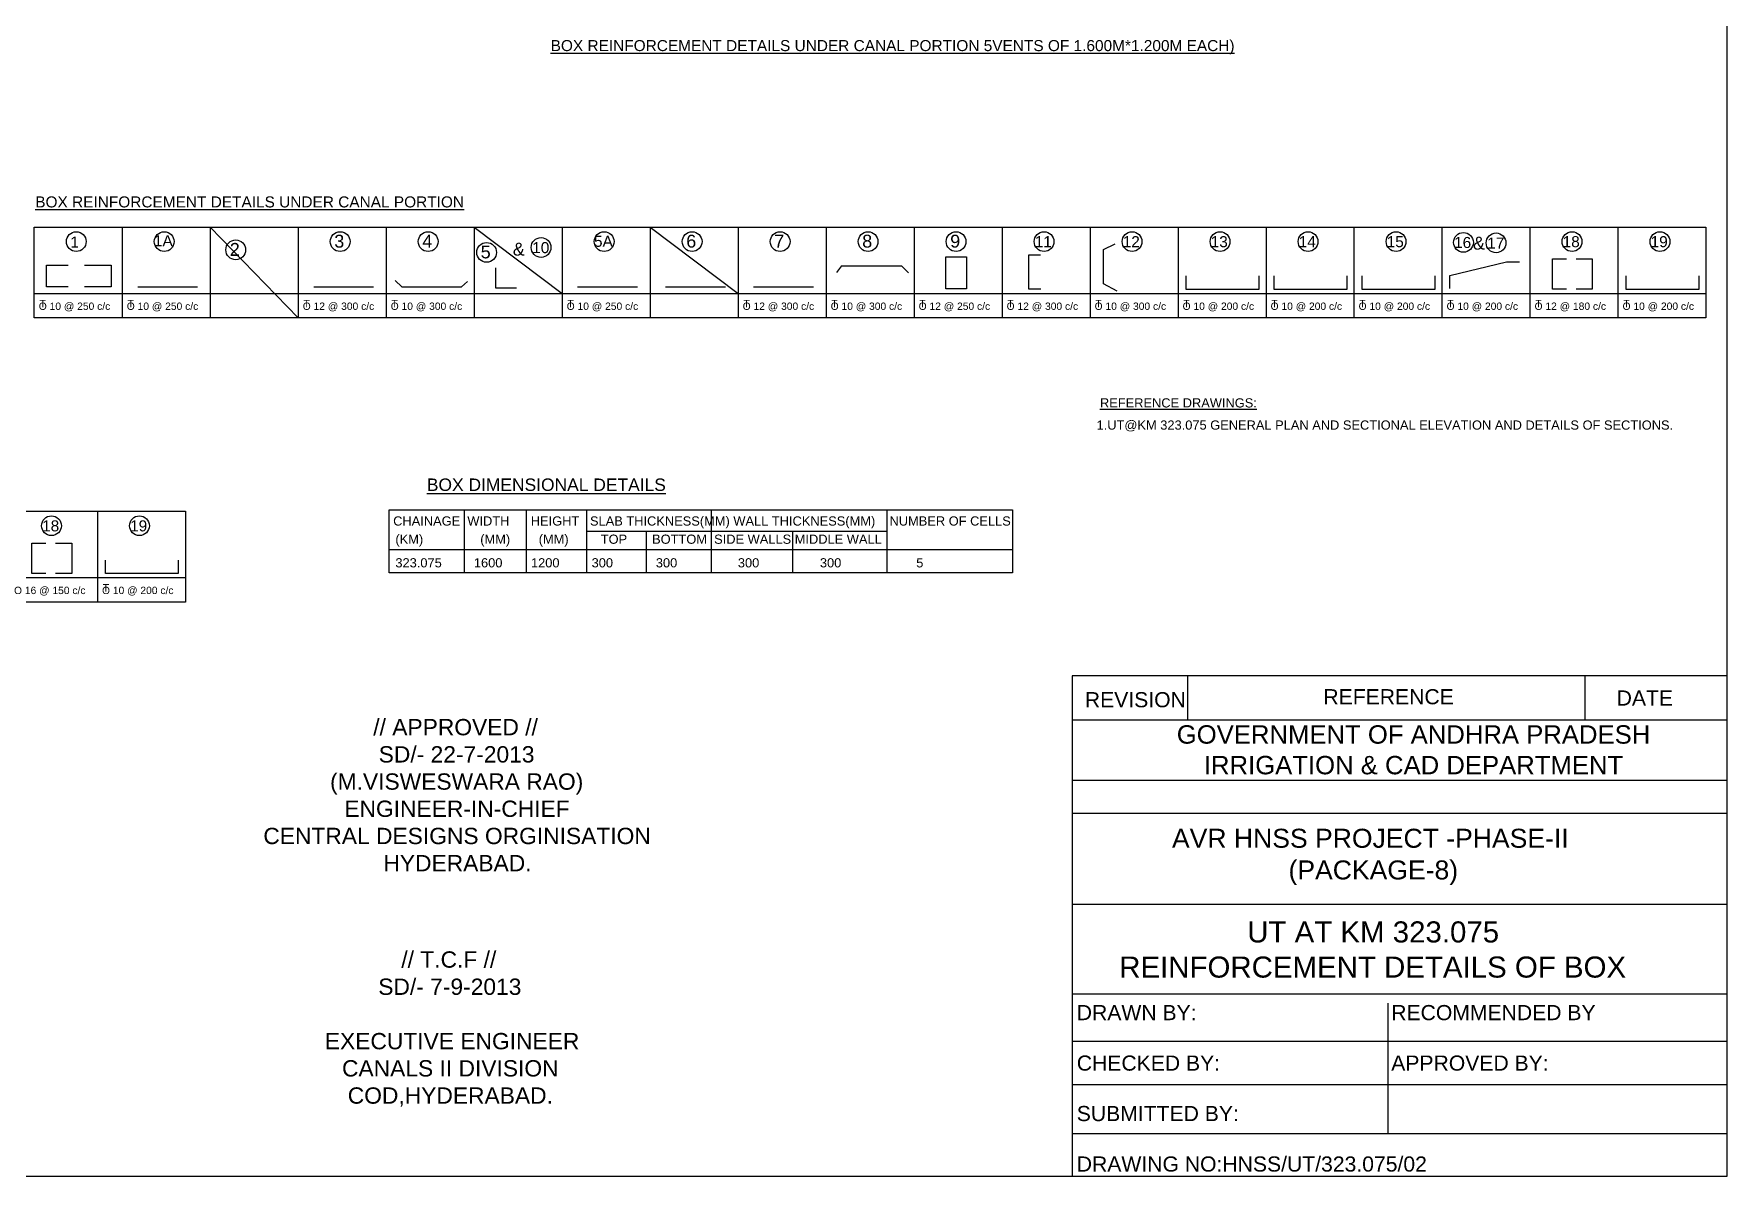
# Model space of a CAD drawing. Header units: millimetres. Extents: x 5124 to 6568637, y 2311 to 91879094.
# Drawn here: x 3704544 to 3722970, y 45931147 to 45943575 of the extents above; entities that cross this region are included whole.
import ezdxf

# ---------------------------------------------------------------- set-up
doc = ezdxf.new("R2010")
doc.units = ezdxf.units.MM
doc.header["$MEASUREMENT"] = 0
for name, color, linetype in [('DIMENSION', 7, 'Continuous'), ('DRAWING', 7, 'Continuous'), ('TEXT', 7, 'Continuous')]:
    doc.layers.add(name, color=color, linetype=linetype)
doc.styles.get("Standard").update_dxf_attribs({"font": 'arial.ttf', "height": 120})

msp = doc.modelspace()

# ---------------------------------------------------------------- linework, layer by layer
at = {"layer": 'DIMENSION', "linetype": 'Continuous'}
for p, q in [((3708410.7, 45938396.8), (3715195.3, 45938396.8)), ((3708410.7, 45937709.5), (3708410.7, 45938396.8)), ((3711915.4, 45938396.8), (3711915.4, 45937709.5)), ((3715195.3, 45938396.8), (3715195.3, 45937709.5)), ((3708410.7, 45937966.4), (3715195.3, 45937966.4)), ((3708410.7, 45937709.5), (3708410.7, 45937966.4)), ((3715195.3, 45937709.5), (3708410.7, 45937709.5)), ((3715195.3, 45937709.5), (3708410.7, 45937709.5))]:
    msp.add_line(p, q, dxfattribs=at)
for points in [[(3711249.9, 45941472.2), (3712207.4, 45940751.7)], [(3709228.4, 45938396.8), (3709228.4, 45937709.5)], [(3709900.1, 45938396.8), (3709900.1, 45937709.5)], [(3710557.3, 45938396.8), (3710557.3, 45937709.5)], [(3713825.5, 45938396.8), (3713825.5, 45937709.5)], [(3710557.3, 45938165.2), (3713825.5, 45938165.2)], [(3711206.3, 45938165.2), (3711206.3, 45937709.5)], [(3712800.6, 45938165.2), (3712800.6, 45937709.5)]]:
    msp.add_lwpolyline(points, dxfattribs=at)
at = {"layer": 'DRAWING', "linetype": 'Continuous'}
for p, q in [((3704547.5, 45941472.2), (3722739.8, 45941472.2)), ((3704547.5, 45940484.4), (3704547.5, 45941472.2)), ((3704680.7, 45941057), (3704916.7, 45941057)), ((3704680.7, 45940822.8), (3704680.7, 45941057)), ((3705093.6, 45941057), (3705384, 45941057)), ((3705384, 45941057), (3705384, 45940822.8)), ((3704916.7, 45940822.8), (3704680.7, 45940822.8)), ((3705384, 45940822.8), (3705093.6, 45940822.8)), ((3722739.8, 45940484.4), (3704547.5, 45940484.4)), ((3688000.8, 45938380.3), (3706193.1, 45938380.3)), ((3706193.1, 45937392.5), (3688000.8, 45937392.5))]:
    msp.add_line(p, q, dxfattribs=at)
for points in [[(3722970.4, 45956413.9), (3687078.7, 45956413.9), (3687078.7, 45931147.2), (3722970.4, 45931147.2)], [(3714469.1, 45941147.6), (3714692.4, 45941147.6), (3714692.4, 45940801.2), (3714469.1, 45940801.2)]]:
    msp.add_lwpolyline(points, close=True, dxfattribs=at)
for points in [[(3705505, 45941472.2), (3705505, 45940484.4)], [(3706462.5, 45941472.2), (3706462.5, 45940484.4)], [(3706462.5, 45941472.2), (3707420, 45940484.4)], [(3707420, 45941472.2), (3707420, 45940484.4)], [(3708377.4, 45941472.2), (3708377.4, 45940484.4)], [(3709334.9, 45941472.2), (3709334.9, 45940484.4)], [(3709334.9, 45941472.2), (3710292.4, 45940751.7)], [(3710292.4, 45941472.2), (3710292.4, 45940484.4)], [(3711249.9, 45941472.2), (3711249.9, 45940484.4)], [(3712207.4, 45941472.2), (3712207.4, 45940484.4)], [(3713164.9, 45941472.2), (3713164.9, 45940484.4)], [(3714122.4, 45941472.2), (3714122.4, 45940484.4)], [(3715079.9, 45941472.2), (3715079.9, 45940484.4)], [(3716037.3, 45941472.2), (3716037.3, 45940484.4)], [(3716994.8, 45941472.2), (3716994.8, 45940484.4)], [(3717952.3, 45941472.2), (3717952.3, 45940484.4)], [(3718909.8, 45941472.2), (3718909.8, 45940484.4)], [(3719867.3, 45941472.2), (3719867.3, 45940484.4)], [(3720824.8, 45941472.2), (3720824.8, 45940484.4)], [(3721782.3, 45941472.2), (3721782.3, 45940484.4)], [(3722739.8, 45941472.2), (3722739.8, 45940484.4)], [(3715502.5, 45940796.7), (3715372.9, 45940796.7), (3715372.9, 45941171.7), (3715498.1, 45941171.7)], [(3716332.3, 45940776.9), (3716185.6, 45940853.7), (3716185.6, 45941228.7), (3716310.8, 45941290.1)], [(3709568.6, 45941030.6), (3709568.6, 45940812.8), (3709796.7, 45940812.8)], [(3713334.1, 45941049.5), (3713278, 45940978.5)], [(3713334.1, 45941049.5), (3713985.3, 45941049.5)], [(3713985.3, 45941049.5), (3714060.7, 45940976.3)], [(3719954.2, 45940805.2), (3719954.2, 45940945.8), (3720568.5, 45941095.9), (3720709.4, 45941095.9)], [(3721221.5, 45940795.3), (3721070.3, 45940795.3), (3721070.3, 45941127.3), (3721221.5, 45941127.3)], [(3721327.2, 45941127.3), (3721503.4, 45941127.3), (3721503.4, 45940795.3), (3721327.2, 45940795.3)], [(3705674.2, 45940822.8), (3706325.4, 45940822.8)], [(3707589.1, 45940822.8), (3708240.3, 45940822.8)], [(3708546.6, 45940822.8), (3708477.1, 45940892.4)], [(3708546.6, 45940822.8), (3709197.8, 45940822.8)], [(3709197.8, 45940822.8), (3709262.7, 45940882)], [(3710461.6, 45940822.8), (3711112.8, 45940822.8)], [(3711419.1, 45940822.8), (3712070.3, 45940822.8)], [(3712376.6, 45940822.8), (3713027.8, 45940822.8)], [(3717874.1, 45940940.8), (3717874.1, 45940794.7), (3717084.2, 45940794.7), (3717084.2, 45940940.8)], [(3718831.6, 45940940.8), (3718831.6, 45940794.7), (3718041.7, 45940794.7), (3718041.7, 45940940.8)], [(3719789.1, 45940940.8), (3719789.1, 45940794.7), (3718999.2, 45940794.7), (3718999.2, 45940940.8)], [(3722661.6, 45940940.8), (3722661.6, 45940794.7), (3721871.6, 45940794.7), (3721871.6, 45940940.8)], [(3704547.5, 45940751.7), (3722739.8, 45940751.7)], [(3705235.6, 45938380.3), (3705235.6, 45937392.5)], [(3706193.1, 45938380.3), (3706193.1, 45937392.5)], [(3704674.8, 45937703.4), (3704523.6, 45937703.4), (3704523.6, 45938035.4), (3704674.8, 45938035.4)], [(3704780.6, 45938035.4), (3704956.8, 45938035.4), (3704956.8, 45937703.4), (3704780.6, 45937703.4)], [(3706114.9, 45937848.9), (3706114.9, 45937702.8), (3705325, 45937702.8), (3705325, 45937848.9)], [(3688000.8, 45937659.8), (3706193.1, 45937659.8)]]:
    msp.add_lwpolyline(points, dxfattribs=at)
for centre in [(3705005, 45941314.8), (3705962.5, 45941314.8), (3706740.4, 45941225.1), (3707877.4, 45941314.8), (3708834.9, 45941314.8), (3710063, 45941250.8), (3710749.9, 45941314.8), (3711707.4, 45941314.8), (3712664.9, 45941314.8), (3713622.4, 45941314.8), (3714579.8, 45941314.8), (3715537.3, 45941314.8), (3716494.8, 45941314.8), (3717452.3, 45941314.8), (3718409.8, 45941314.8), (3719367.3, 45941314.8), (3720101, 45941305.8), (3720455.9, 45941300.7), (3721282.3, 45941314.8), (3722239.7, 45941314.8), (3709470.4, 45941197.6), (3704735.6, 45938222.9), (3705693.1, 45938222.9)]:
    msp.add_circle(centre, 107.6, dxfattribs=at)
at = {"layer": 'TEXT', "linetype": 'Continuous'}
msp.add_lwpolyline([(3722970.4, 45936588.6), (3715841.5, 45936588.6), (3715841.5, 45931147.2), (3722970.4, 45931147.2)], close=True, dxfattribs=at)
for points in [[(3717099.3, 45936588.6), (3717099.3, 45936106.5)], [(3721421.9, 45936588.6), (3721421.9, 45936106.5)], [(3722970.4, 45936106.5), (3715841.5, 45936106.5)], [(3722970.4, 45935450.9), (3715841.5, 45935450.9)], [(3722970.4, 45935094), (3715841.5, 45935094)], [(3722970.4, 45934101.5), (3715841.5, 45934101.5)], [(3722970.4, 45933126.1), (3715841.5, 45933126.1)], [(3719279.7, 45933028.9), (3719279.7, 45931607.3)], [(3722970.4, 45932613.7), (3715841.5, 45932613.7)], [(3722970.4, 45932139), (3715841.5, 45932139)], [(3722970.4, 45931607.3), (3715841.5, 45931607.3)]]:
    msp.add_lwpolyline(points, dxfattribs=at)

# ---------------------------------------------------------------- texts
at = {"layer": 'DRAWING'}
for s, height, p in [('1', 120, (3704940.9, 45941249.3)), ('1A', 120, (3705850.4, 45941263.6)), ('3', 140, (3707813.4, 45941249.3)), ('4', 140, (3708770.8, 45941249.3)), ('5A', 120, (3710639.2, 45941257.8)), ('6', 140, (3711643.3, 45941249.3)), ('7', 140, (3712600.8, 45941249.3)), ('8', 140, (3713558.3, 45941249.3)), ('9', 140, (3714515.8, 45941249.3)), ('11', 120, (3715435.3, 45941253.8)), ('12', 120, (3716392.8, 45941253.8)), ('13', 120, (3717350.3, 45941253.8)), ('14', 120, (3718307.8, 45941253.8)), ('15', 120, (3719265.3, 45941253.8)), ('16', 120, (3719999, 45941244.8)), ('&', 140, (3720204.4, 45941227.7)), ('17', 120, (3720359.9, 45941239)), ('18', 120, (3721180.2, 45941253.8)), ('19', 120, (3722137.7, 45941253.8)), ('2', 140, (3706676.3, 45941159.7)), ('5', 140, (3709406.4, 45941132.1)), ('&', 140, (3709755.5, 45941162.4)), ('10', 120, (3709967, 45941189.2)), ('18', 120, (3704633.6, 45938161.9)), ('19', 120, (3705591.1, 45938161.9))]:
    msp.add_text(s, height=height, dxfattribs=at).set_placement(p)
at = {"layer": 'TEXT'}
for s, height, p in [('%%UBOX REINFORCEMENT DETAILS UNDER CANAL PORTION 5VENTS OF 1.600M*1.200M EACH)', 120, (3710167.9, 45943387.2)), ('%%UBOX REINFORCEMENT DETAILS UNDER CANAL PORTION', 120, (3704559.1, 45941686.3)), ('O 10 @ 250 c/c', 80, (3704597.5, 45940571.7)), ('T', 80, (3704606.1, 45940599.6)), ('O 10 @ 250 c/c', 80, (3705555, 45940571.7)), ('T', 80, (3705563.6, 45940599.6)), ('O 12 @ 300 c/c', 80, (3707469.9, 45940571.7)), ('T', 80, (3707478.6, 45940599.6)), ('O 10 @ 300 c/c', 80, (3708427.4, 45940571.7)), ('T', 80, (3708436.1, 45940599.6)), ('O 10 @ 250 c/c', 80, (3710342.4, 45940571.7)), ('T', 80, (3710351.1, 45940599.6)), ('O 12 @ 300 c/c', 80, (3712257.4, 45940571.7)), ('T', 80, (3712266, 45940599.6)), ('O 10 @ 300 c/c', 80, (3713214.9, 45940571.7)), ('T', 80, (3713223.5, 45940599.6)), ('O 12 @ 250 c/c', 80, (3714172.4, 45940571.7)), ('T', 80, (3714181, 45940599.6)), ('O 12 @ 300 c/c', 80, (3715129.8, 45940571.7)), ('T', 80, (3715138.5, 45940599.6)), ('O 10 @ 300 c/c', 80, (3716087.3, 45940571.7)), ('T', 80, (3716096, 45940599.6)), ('O 10 @ 200 c/c', 80, (3717044.8, 45940571.7)), ('T', 80, (3717053.5, 45940599.6)), ('O 10 @ 200 c/c', 80, (3718002.3, 45940571.7)), ('T', 80, (3718011, 45940599.6)), ('O 10 @ 200 c/c', 80, (3718959.8, 45940571.7)), ('T', 80, (3718968.4, 45940599.6)), ('O 10 @ 200 c/c', 80, (3719917.3, 45940571.7)), ('T', 80, (3719925.9, 45940599.6)), ('O 12 @ 180 c/c', 80, (3720874.8, 45940571.7)), ('T', 80, (3720883.4, 45940599.6)), ('O 10 @ 200 c/c', 80, (3721832.3, 45940571.7)), ('T', 80, (3721840.9, 45940599.6)), ('%%UREFERENCE DRAWINGS:', 100, (3716145.6, 45939509.9)), ('1.UT@KM 323.075 GENERAL PLAN AND SECTIONAL ELEVATION AND DETAILS OF SECTIONS.', 100, (3716108.7, 45939268.7)), ('%%UBOX DIMENSIONAL DETAILS', 135.662, (3708820.6, 45938601.7)), ('CHAINAGE  WIDTH      HEIGHT   SLAB THICKNESS(MM) WALL THICKNESS(MM)    NUMBER OF CELLS', 100, (3708454, 45938225)), ('(KM)                (MM)        (MM)         TOP       BOTTOM  SIDE WALLS MIDDLE WALL ', 100, (3708478.1, 45938026.9)), ('323.075         1600        1200         300            300                 300                 300                     5', 100, (3708478.1, 45937770)), ('O 16 @ 150 c/c', 80, (3704328.1, 45937479.8)), ('O 10 @ 200 c/c', 80, (3705285.6, 45937479.8)), ('T', 80, (3705294.2, 45937507.7))]:
    msp.add_text(s, height=height, dxfattribs=at).set_placement(p)
at = {"layer": 'TEXT', "attachment_point": 1}
for s, insert, char_height, width in [('REVISION', (3715980.8, 45936412.9), 164.7, 1536.745), ('REFERENCE', (3718576.9, 45936445.3), 164.7, 1536.745), ('DATE', (3721768.2, 45936431.5), 164.7, 1536.745), ('\\pi1909.3;AVR HNSS PROJECT -PHASE-II\\P\\pi3097.2; (PACKAGE-8)\\P\\pi4014.9; ', (3715019.8, 45934926.5), 206.764, 8110.047), ('\\pi2206.7;UT AT KM 323.075\\P\\pi813.78;REINFORCEMENT DETAILS OF BOX ', (3715541.4, 45933918.6), 229.254, 7116.676), ('DRAWN BY:^I^I^I^I  RECOMMENDED BY\\P\\PCHECKED BY:^I^I^I  APPROVED BY:\\P\\PSUBMITTED BY:\\P\\PDRAWING NO:HNSS/UT/323.075/02', (3715893, 45933008.7), 164.704, 6575.327)]:
    msp.add_mtext(s, dxfattribs=dict(at, insert=insert, char_height=char_height, width=width))
at = {"layer": 'TEXT', "linetype": 'Continuous', "char_height": 177.551, "width": 4967.981, "attachment_point": 1}
for s, insert in [('\\pi1588.1;// APPROVED //\\P\\pi1647.3;SD/- 22-7-2013\\P\\pi1118;(M.VISWESWARA RAO)\\P\\pi1273;ENGINEER-IN-CHIEF\\P\\pi391.72;CENTRAL DESIGNS ORGINISATION\\P\\pi1698.4;HYDERABAD.', (3706649.2, 45936120.9)), ('\\pi1967.3;// T.C.F //\\P\\pi1716.3;SD/- 7-9-2013\\P\\pi2484;\\P\\pi1065.9; EXECUTIVE ENGINEER\\P\\pi1321.9;CANALS II DIVISION\\P\\pi1384.6;COD,HYDERABAD.', (3706575.4, 45933592.7))]:
    msp.add_mtext(s, dxfattribs=dict(at, insert=insert))
at = {"layer": 'TEXT', "color": 7, "insert": (3719557.7, 45935784.3), "char_height": 200, "width": 7845.649, "attachment_point": 5}
msp.add_mtext('GOVERNMENT OF ANDHRA PRADESH\\PIRRIGATION & CAD DEPARTMENT', dxfattribs=at)

doc.saveas('drawing.dxf')
